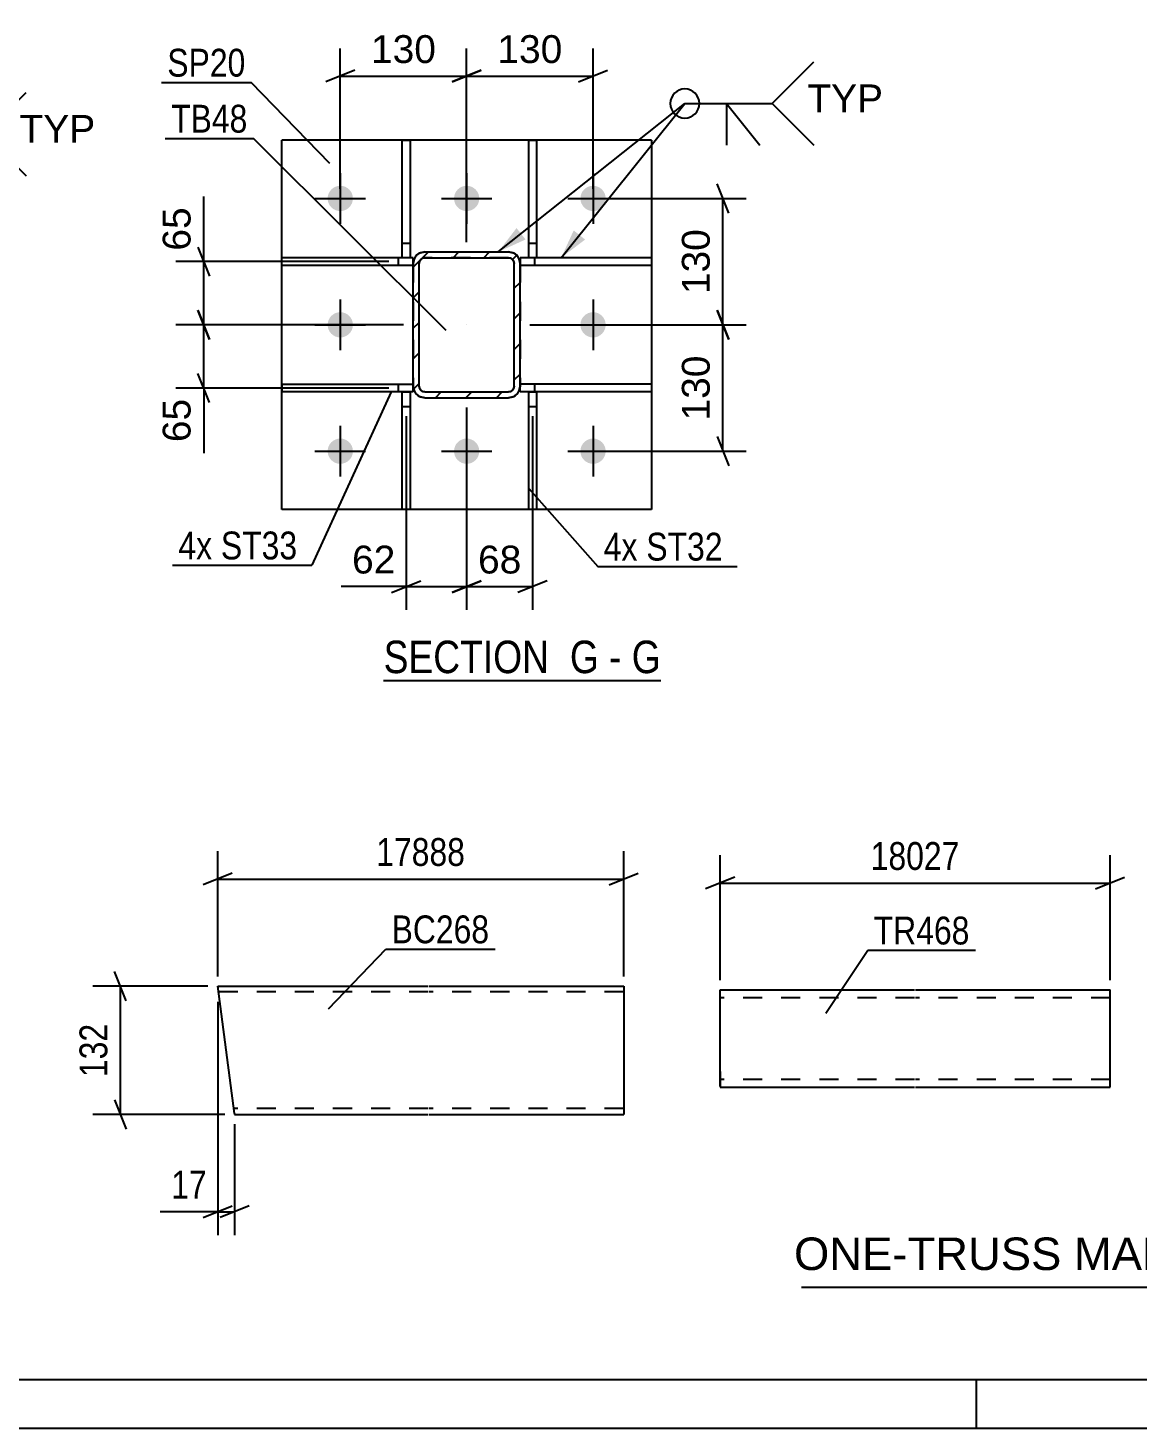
# Model space of a CAD drawing. Header units: millimetres. Extents: x 0 to 841, y 0 to 594.
# Drawn here: x 323.4 to 437.6, y 0 to 144 of the extents above; entities that cross this region are included whole.
import ezdxf

# ---------------------------------------------------------------- set-up
doc = ezdxf.new("R2010")
doc.units = ezdxf.units.MM
doc.linetypes.add('DXK_LINE_DOT2', pattern=[3.9198, 1.9599, -1.9599])
doc.linetypes.add('DXK_LINE_DOT3', pattern=[5.9187, 2.979, -0.9799, 0.9799, -0.9799])
doc.styles.add('Arial', font='ARIAL.TTF', dxfattribs={"height": 0.2})
doc.styles.add('Arial Narrow', font='ARIALN.TTF', dxfattribs={"height": 0.2})

# ---------------------------------------------------------------- blocks, each defined once
blk = doc.blocks.new('Unknown-318465150-50 - 2529')
at = {"color": 6, "linetype": 'Continuous'}
blk.add_line((360.03, 76.9), (388.53, 76.9), dxfattribs=at)
at = {"color": 0, "linetype": 'Continuous'}
for points in [[(378.14, 77.65), (378.14, 81.15), (360.03, 81.15), (360.03, 77.65)], [(382.17, 77.65), (382.17, 81.15), (379.19, 81.15), (379.19, 77.65)], [(384.5, 77.65), (384.5, 81.15), (383.22, 81.15), (383.22, 77.65)], [(388.53, 77.65), (388.53, 81.15), (385.55, 81.15), (385.55, 77.65)]]:
    blk.add_wipeout(points, dxfattribs=at)
at = {"color": 7, "linetype": 'Continuous', "style": 'Arial Narrow'}
for s, p in [('SECTION ', (360.03, 77.65)), ('G', (379.19, 77.65)), ('G', (385.55, 77.65)), ('-', (383.22, 77.65))]:
    blk.add_text(s, height=3.34, dxfattribs=at).set_placement(p)
blk = doc.blocks.new('Unknown-318465150-1115')
at = {"color": 5, "linetype": 'Continuous'}
for p, q in [((5, 5), (836, 5)), ((421, 0), (421, 5)), ((0, 0), (841, 0))]:
    blk.add_line(p, q, dxfattribs=at)
blk = doc.blocks.new('Part-318465150-2686 - 2529')
at = {"color": 2, "linetype": 'Continuous'}
for p, q in [((349.57, 119.58), (349.57, 120.38)), ((361.95, 120.38), (349.57, 120.38)), ((363.07, 119.58), (349.57, 119.58)), ((363.07, 120.38), (362.75, 120.38)), ((363.07, 119.78), (363.07, 120.38))]:
    blk.add_line(p, q, dxfattribs=at)
at = {"color": 7, "linetype": 'DXK_LINE_DOT2'}
for p, q in [((361.57, 119.58), (361.57, 120.38)), ((362.75, 120.38), (361.95, 120.38)), ((363.07, 119.78), (363.07, 119.58))]:
    blk.add_line(p, q, dxfattribs=at)
blk = doc.blocks.new('Part-318465150-2662 - 2529')
at = {"color": 2, "linetype": 'Continuous'}
for p, q in [((387.57, 132.48), (349.57, 132.48)), ((349.57, 94.48), (349.57, 132.48)), ((387.57, 132.48), (387.57, 94.48)), ((387.57, 94.48), (349.57, 94.48))]:
    blk.add_line(p, q, dxfattribs=at)
blk = doc.blocks.new('Part-318465150-2691 - 2529')
at = {"color": 2, "linetype": 'Continuous'}
for p, q in [((349.57, 107.38), (363.07, 107.38)), ((349.57, 107.38), (349.57, 106.58)), ((363.07, 106.58), (349.57, 106.58)), ((363.07, 106.58), (363.07, 107.18))]:
    blk.add_line(p, q, dxfattribs=at)
at = {"color": 7, "linetype": 'DXK_LINE_DOT2'}
for p, q in [((361.57, 106.58), (361.57, 107.38)), ((363.07, 107.38), (363.07, 107.18))]:
    blk.add_line(p, q, dxfattribs=at)
blk = doc.blocks.new('Bolt-318465150-2571 - 2529')
at = {"linetype": 'Continuous'}
for points in [[(356.87, 126.48, -1), (354.27, 126.48, -1)], [(369.87, 126.48, -1), (367.27, 126.48, -1)], [(382.87, 126.48, -1), (380.27, 126.48, -1)], [(356.87, 113.48, -1), (354.27, 113.48, -1)], [(382.87, 113.48, -1), (380.27, 113.48, -1)], [(356.87, 100.48, -1), (354.27, 100.48, -1)], [(369.87, 100.48, -1), (367.27, 100.48, -1)], [(382.87, 100.48, -1), (380.27, 100.48, -1)]]:
    blk.add_hatch(color=1, dxfattribs=at).paths.add_polyline_path(points)
at = {"color": 1, "linetype": 'Continuous'}
for p, q in [((355.57, 129.08), (355.57, 123.88)), ((368.57, 129.08), (368.57, 123.88)), ((381.57, 129.08), (381.57, 123.88)), ((352.97, 126.48), (358.17, 126.48)), ((365.97, 126.48), (371.17, 126.48)), ((378.97, 126.48), (384.17, 126.48)), ((355.57, 116.08), (355.57, 110.88)), ((381.57, 116.08), (381.57, 110.88)), ((352.97, 113.48), (358.17, 113.48)), ((378.97, 113.48), (384.17, 113.48)), ((355.57, 103.08), (355.57, 97.88)), ((368.57, 103.08), (368.57, 97.88)), ((381.57, 103.08), (381.57, 97.88)), ((352.97, 100.48), (358.17, 100.48)), ((365.97, 100.48), (371.17, 100.48)), ((378.97, 100.48), (384.17, 100.48))]:
    blk.add_line(p, q, dxfattribs=at)
blk = doc.blocks.new('Part-318465150-2676 - 2529')
at = {"color": 2, "linetype": 'Continuous'}
for p, q in [((374.07, 120.38), (374.07, 119.78)), ((374.95, 120.38), (374.07, 120.38)), ((387.57, 119.58), (374.07, 119.58)), ((387.57, 120.38), (375.75, 120.38)), ((387.57, 120.38), (387.57, 119.58))]:
    blk.add_line(p, q, dxfattribs=at)
at = {"color": 7, "linetype": 'DXK_LINE_DOT2'}
for p, q in [((374.07, 119.78), (374.07, 119.58)), ((375.75, 120.38), (374.95, 120.38)), ((375.57, 119.58), (375.57, 120.38))]:
    blk.add_line(p, q, dxfattribs=at)
blk = doc.blocks.new('Part-318465150-2681 - 2529')
at = {"color": 2, "linetype": 'Continuous'}
for p, q in [((387.57, 107.38), (374.07, 107.38)), ((374.07, 106.58), (374.07, 107.18)), ((387.57, 106.58), (374.07, 106.58)), ((387.57, 107.38), (387.57, 106.58))]:
    blk.add_line(p, q, dxfattribs=at)
at = {"color": 7, "linetype": 'DXK_LINE_DOT2'}
for p, q in [((374.07, 107.18), (374.07, 107.38)), ((375.57, 106.58), (375.57, 107.38))]:
    blk.add_line(p, q, dxfattribs=at)
blk = doc.blocks.new('Part-318465150-2696 - 2529')
at = {"color": 2, "linetype": 'Continuous'}
for p, q in [((374.95, 120.37), (374.95, 132.48)), ((374.95, 132.48), (375.75, 132.48)), ((375.75, 132.48), (375.75, 120.37)), ((375.75, 120.37), (374.95, 120.37))]:
    blk.add_line(p, q, dxfattribs=at)
at = {"color": 7, "linetype": 'DXK_LINE_DOT2'}
blk.add_line((374.95, 121.87), (375.75, 121.87), dxfattribs=at)
blk = doc.blocks.new('Part-318465150-2701 - 2529')
at = {"color": 2, "linetype": 'Continuous'}
for p, q in [((361.95, 120.37), (361.95, 132.48)), ((361.95, 132.48), (362.75, 132.48)), ((362.75, 132.48), (362.75, 120.37)), ((362.75, 120.37), (361.95, 120.37))]:
    blk.add_line(p, q, dxfattribs=at)
at = {"color": 7, "linetype": 'DXK_LINE_DOT2'}
blk.add_line((361.95, 121.87), (362.75, 121.87), dxfattribs=at)
blk = doc.blocks.new('Part-318465150-2706 - 2529')
at = {"color": 2, "linetype": 'Continuous'}
for p, q in [((374.95, 94.48), (374.95, 106.57)), ((374.95, 106.57), (375.75, 106.57)), ((375.75, 106.57), (375.75, 94.48)), ((375.75, 94.48), (374.95, 94.48))]:
    blk.add_line(p, q, dxfattribs=at)
at = {"color": 7, "linetype": 'DXK_LINE_DOT2'}
blk.add_line((374.95, 105.07), (375.75, 105.07), dxfattribs=at)
blk = doc.blocks.new('Part-318465150-2711 - 2529')
at = {"color": 2, "linetype": 'Continuous'}
for p, q in [((361.95, 94.48), (361.95, 106.57)), ((361.95, 106.57), (362.75, 106.57)), ((362.75, 106.57), (362.75, 94.48)), ((362.75, 94.48), (361.95, 94.48))]:
    blk.add_line(p, q, dxfattribs=at)
at = {"color": 7, "linetype": 'DXK_LINE_DOT2'}
blk.add_line((361.95, 105.07), (362.75, 105.07), dxfattribs=at)
blk = doc.blocks.new('Part-318465150-2716 - 2529')
at = {"linetype": 'Continuous'}
h = blk.add_hatch(dxfattribs=at)
h.set_pattern_fill('', scale=0.7, style=0, pattern_type=0)
h.set_pattern_definition([(45, (373.7155, 120.629), (-1.57154, 1.57154), [])])
h.paths.add_polyline_path([(373.98, 120.24), (373.72, 120.63), (373.33, 120.89), (372.87, 120.98), (364.27, 120.98), (363.81, 120.89), (363.42, 120.63), (363.16, 120.24), (363.07, 119.78), (363.07, 107.18), (363.16, 106.72), (363.42, 106.33), (363.81, 106.07), (364.27, 105.98), (372.87, 105.98), (373.33, 106.07), (373.72, 106.33), (373.98, 106.72), (374.07, 107.18), (374.07, 119.78)])
h.paths.add_polyline_path([(373.47, 107.18), (373.42, 106.95), (373.29, 106.76), (373.1, 106.63), (372.87, 106.58), (364.27, 106.58), (364.04, 106.63), (363.84, 106.76), (363.71, 106.95), (363.67, 107.18), (363.67, 119.78), (363.71, 120.01), (363.84, 120.2), (364.04, 120.33), (364.27, 120.38), (372.87, 120.38), (373.1, 120.33), (373.29, 120.2), (373.42, 120.01), (373.47, 119.78)])
at = {"color": 7, "linetype": 'DXK_LINE_DOT2'}
for p, q in [((363.81, 120.89), (364.27, 120.98)), ((364.27, 120.98), (372.87, 120.98)), ((372.87, 120.98), (373.33, 120.89)), ((363.07, 119.78), (363.16, 120.24)), ((363.07, 119.78), (363.07, 107.18)), ((363.71, 120.01), (363.67, 119.78)), ((363.67, 107.18), (363.67, 119.78)), ((363.84, 120.2), (363.71, 120.01)), ((364.04, 120.33), (363.84, 120.2)), ((364.27, 120.38), (364.04, 120.33)), ((372.87, 120.38), (364.27, 120.38)), ((373.1, 120.33), (372.87, 120.38)), ((373.29, 120.2), (373.1, 120.33)), ((373.42, 120.01), (373.29, 120.2)), ((373.47, 119.78), (373.42, 120.01)), ((373.47, 107.18), (373.47, 119.78)), ((373.98, 120.24), (374.07, 119.78)), ((374.07, 119.78), (374.07, 107.18)), ((363.16, 106.72), (363.07, 107.18)), ((363.67, 107.18), (363.71, 106.95)), ((363.71, 106.95), (363.84, 106.76)), ((363.84, 106.76), (364.04, 106.63)), ((364.04, 106.63), (364.27, 106.58)), ((364.27, 106.58), (372.87, 106.58)), ((372.87, 106.58), (373.1, 106.63)), ((373.1, 106.63), (373.29, 106.76)), ((373.29, 106.76), (373.42, 106.95)), ((373.42, 106.95), (373.47, 107.18)), ((374.07, 107.18), (373.98, 106.72)), ((364.27, 105.98), (363.81, 106.07)), ((364.27, 105.98), (372.87, 105.98)), ((373.33, 106.07), (372.87, 105.98))]:
    blk.add_line(p, q, dxfattribs=at)
at = {"color": 2, "linetype": 'Continuous'}
for p, q in [((364.27, 120.98), (363.81, 120.89)), ((364.27, 120.98), (372.87, 120.98)), ((373.33, 120.89), (372.87, 120.98)), ((363.16, 120.24), (363.07, 119.78)), ((363.07, 107.18), (363.07, 119.78)), ((363.67, 119.78), (363.71, 120.01)), ((363.67, 107.18), (363.67, 119.78)), ((363.71, 120.01), (363.84, 120.2)), ((363.84, 120.2), (364.04, 120.33)), ((364.04, 120.33), (364.27, 120.38)), ((364.27, 120.38), (372.87, 120.38)), ((372.87, 120.38), (373.1, 120.33)), ((373.1, 120.33), (373.29, 120.2)), ((373.29, 120.2), (373.42, 120.01)), ((373.42, 120.01), (373.47, 119.78)), ((373.47, 107.18), (373.47, 119.78)), ((374.07, 119.78), (373.98, 120.24)), ((374.07, 107.18), (374.07, 119.78)), ((363.07, 107.18), (363.16, 106.72)), ((363.71, 106.95), (363.67, 107.18)), ((363.84, 106.76), (363.71, 106.95)), ((364.04, 106.63), (363.84, 106.76)), ((364.27, 106.58), (364.04, 106.63)), ((364.27, 106.58), (372.87, 106.58)), ((373.1, 106.63), (372.87, 106.58)), ((373.29, 106.76), (373.1, 106.63)), ((373.42, 106.95), (373.29, 106.76)), ((373.47, 107.18), (373.42, 106.95)), ((373.98, 106.72), (374.07, 107.18)), ((363.81, 106.07), (364.27, 105.98)), ((364.27, 105.98), (372.87, 105.98)), ((372.87, 105.98), (373.33, 106.07))]:
    blk.add_line(p, q, dxfattribs=at)
at = {"color": 7, "linetype": 'DXK_LINE_DOT3'}
blk.add_line((368.57, 113.48), (368.57, 113.48), dxfattribs=at)
at = {"color": 7, "linetype": 'DXK_LINE_DOT2'}
for centre, start, end in [((364.27, 119.78), 112.5, 157.5), ((372.87, 119.78), 22.5, 67.5), ((364.27, 107.18), 202.5, 247.5), ((372.87, 107.18), 292.5, 337.5)]:
    blk.add_arc(centre, 1.2, start, end, dxfattribs=at)
at = {"color": 2, "linetype": 'Continuous'}
for centre, start, end in [((364.27, 119.78), 112.5, 157.5), ((372.87, 119.78), 22.5, 67.5), ((364.27, 107.18), 202.5, 247.5), ((372.87, 107.18), 292.5, 337.5)]:
    blk.add_arc(centre, 1.2, start, end, dxfattribs=at)
blk = doc.blocks.new('Part-318465150-1227 - 1207')
at = {"color": 2, "linetype": 'Continuous'}
for p, q in [((344.69, 32.34), (342.96, 45.45)), ((342.96, 45.45), (364.62, 45.45)), ((364.72, 45.45), (384.72, 45.45)), ((384.72, 45.45), (384.72, 32.25)), ((344.69, 32.34), (344.7, 32.25)), ((344.7, 32.25), (364.62, 32.25)), ((364.72, 32.25), (384.72, 32.25))]:
    blk.add_line(p, q, dxfattribs=at)
at = {"color": 7, "linetype": 'DXK_LINE_DOT2'}
for p, q in [((364.62, 44.85), (343.04, 44.85)), ((384.72, 44.85), (364.72, 44.85)), ((384.72, 45.36), (384.72, 45.45)), ((344.62, 32.85), (344.62, 32.89)), ((364.62, 32.85), (344.62, 32.85)), ((384.72, 32.85), (364.72, 32.85)), ((384.72, 32.85), (384.72, 32.89))]:
    blk.add_line(p, q, dxfattribs=at)
blk = doc.blocks.new('Part-318465150-2158 - 2142')
at = {"color": 2, "linetype": 'Continuous'}
for p, q in [((394.65, 36.66), (394.65, 45.06)), ((394.65, 45.06), (414.65, 45.06)), ((414.75, 45.06), (434.75, 45.06)), ((434.75, 35.06), (434.75, 45.06)), ((394.65, 36.66), (394.65, 35.06)), ((394.65, 35.06), (414.65, 35.06)), ((414.75, 35.06), (434.75, 35.06))]:
    blk.add_line(p, q, dxfattribs=at)
at = {"color": 7, "linetype": 'DXK_LINE_DOT2'}
for p, q in [((414.65, 44.26), (394.65, 44.26)), ((434.75, 44.26), (414.75, 44.26)), ((394.65, 35.18), (394.65, 36.66)), ((394.65, 35.86), (394.65, 35.92)), ((414.65, 35.86), (394.65, 35.86)), ((434.75, 35.86), (414.75, 35.86)), ((434.75, 35.86), (434.75, 35.92))]:
    blk.add_line(p, q, dxfattribs=at)
blk = doc.blocks.new('StraightDimension-318465150-2804 - 2529')
at = {"color": 7, "linetype": 'Continuous'}
for p, q in [((395.52, 111.98), (394.32, 114.98)), ((375.07, 113.48), (397.32, 113.48)), ((394.92, 100.48), (394.92, 113.48)), ((394.32, 101.98), (395.52, 98.98)), ((382.57, 100.48), (397.32, 100.48))]:
    blk.add_line(p, q, dxfattribs=at)
at = {"color": 0}
blk.add_wipeout([(394.17, 110.92), (389.97, 110.92), (389.97, 103.04), (394.17, 103.04)], dxfattribs=at)
at = {"color": 3, "style": 'Arial'}
blk.add_text('130', height=2.865, rotation=90.0002, dxfattribs=at).set_placement((393.57, 103.64))
blk = doc.blocks.new('StraightDimension-318465150-2760 - 2529')
at = {"color": 7, "linetype": 'Continuous'}
for p, q in [((341.52, 119.98), (341.52, 126.68)), ((341.52, 119.98), (341.52, 126.68)), ((340.92, 121.48), (342.12, 118.48)), ((360.57, 119.98), (338.67, 119.98)), ((341.52, 113.48), (341.52, 119.98)), ((342.12, 111.98), (340.92, 114.98)), ((362.07, 113.48), (338.67, 113.48))]:
    blk.add_line(p, q, dxfattribs=at)
at = {"color": 0}
blk.add_wipeout([(340.77, 126.16), (336.57, 126.16), (336.57, 120.51), (340.77, 120.51)], dxfattribs=at)
at = {"color": 3, "style": 'Arial'}
blk.add_text('65', height=2.865, rotation=90.0002, dxfattribs=at).set_placement((340.17, 121.11))
blk = doc.blocks.new('StraightDimension-318465150-2780 - 2529')
at = {"color": 7, "linetype": 'Continuous'}
for p, q in [((368.57, 121.98), (368.57, 141.91)), ((381.57, 127.48), (381.57, 141.91)), ((370.07, 139.66), (367.07, 138.46)), ((368.57, 139.06), (381.57, 139.06)), ((380.07, 138.46), (383.07, 139.66))]:
    blk.add_line(p, q, dxfattribs=at)
at = {"color": 0}
blk.add_wipeout([(379, 139.81), (379, 144.01), (371.13, 144.01), (371.13, 139.81)], dxfattribs=at)
at = {"color": 3, "style": 'Arial'}
blk.add_text('130', height=2.865, dxfattribs=at).set_placement((371.73, 140.41))
blk = doc.blocks.new('StraightDimension-318465150-2743 - 2529')
at = {"color": 7, "linetype": 'Continuous'}
for p, q in [((368.57, 104.98), (368.57, 84.15)), ((375.35, 104.07), (375.35, 84.15)), ((367.07, 85.95), (370.07, 87.15)), ((368.57, 86.55), (375.35, 86.55)), ((376.85, 87.15), (373.85, 85.95))]:
    blk.add_line(p, q, dxfattribs=at)
at = {"color": 0}
blk.add_wipeout([(374.78, 87.3), (374.78, 91.5), (369.14, 91.5), (369.14, 87.3)], dxfattribs=at)
at = {"color": 3, "style": 'Arial'}
blk.add_text('68', height=2.865, dxfattribs=at).set_placement((369.74, 87.9))
blk = doc.blocks.new('StraightDimension-318465150-2748 - 2529')
at = {"color": 7, "linetype": 'Continuous'}
for p, q in [((362.35, 104.07), (362.35, 84.15)), ((368.57, 104.98), (368.57, 84.15)), ((362.35, 86.55), (355.65, 86.55)), ((362.35, 86.55), (355.65, 86.55)), ((360.85, 85.95), (363.85, 87.15)), ((362.35, 86.55), (368.57, 86.55)), ((370.07, 87.15), (367.07, 85.95))]:
    blk.add_line(p, q, dxfattribs=at)
at = {"color": 0}
blk.add_wipeout([(361.83, 87.3), (361.83, 91.5), (356.18, 91.5), (356.18, 87.3)], dxfattribs=at)
at = {"color": 3, "style": 'Arial'}
blk.add_text('62', height=2.865, dxfattribs=at).set_placement((356.78, 87.9))
blk = doc.blocks.new('StraightDimension-318465150-2754 - 2529')
at = {"color": 7, "linetype": 'Continuous'}
for p, q in [((340.92, 114.98), (342.12, 111.98)), ((362.07, 113.48), (338.67, 113.48)), ((341.52, 106.98), (341.52, 113.48)), ((342.12, 105.48), (340.92, 108.48)), ((360.57, 106.98), (338.67, 106.98)), ((341.52, 106.98), (341.52, 100.29)), ((341.52, 106.98), (341.52, 100.29))]:
    blk.add_line(p, q, dxfattribs=at)
at = {"color": 0}
blk.add_wipeout([(340.77, 106.46), (336.57, 106.46), (336.57, 100.81), (340.77, 100.81)], dxfattribs=at)
at = {"color": 3, "style": 'Arial'}
blk.add_text('65', height=2.865, rotation=90.0002, dxfattribs=at).set_placement((340.17, 101.41))
blk = doc.blocks.new('StraightDimension-318465150-2767 - 2529')
at = {"color": 7, "linetype": 'Continuous'}
for p, q in [((355.57, 127.48), (355.57, 141.91)), ((368.57, 121.98), (368.57, 141.91)), ((357.07, 139.66), (354.07, 138.46)), ((355.57, 139.06), (368.57, 139.06)), ((367.07, 138.46), (370.07, 139.66))]:
    blk.add_line(p, q, dxfattribs=at)
at = {"color": 0}
blk.add_wipeout([(366, 139.81), (366, 144.01), (358.13, 144.01), (358.13, 139.81)], dxfattribs=at)
at = {"color": 3, "style": 'Arial'}
blk.add_text('130', height=2.865, dxfattribs=at).set_placement((358.73, 140.41))
blk = doc.blocks.new('StraightDimension-318465150-2794 - 2529')
at = {"color": 7, "linetype": 'Continuous'}
for p, q in [((395.52, 124.98), (394.32, 127.98)), ((382.57, 126.48), (397.32, 126.48)), ((394.92, 113.48), (394.92, 126.48)), ((394.32, 114.98), (395.52, 111.98)), ((375.07, 113.48), (397.32, 113.48))]:
    blk.add_line(p, q, dxfattribs=at)
at = {"color": 0}
blk.add_wipeout([(394.17, 123.92), (389.97, 123.92), (389.97, 116.04), (394.17, 116.04)], dxfattribs=at)
at = {"color": 3, "style": 'Arial'}
blk.add_text('130', height=2.865, rotation=90.0002, dxfattribs=at).set_placement((393.57, 116.64))
blk = doc.blocks.new('StraightDimension-318465150-1251 - 1207')
at = {"color": 7, "linetype": 'Continuous'}
for p, q in [((333.56, 43.95), (332.36, 46.95)), ((341.96, 45.45), (330.11, 45.45)), ((332.96, 32.25), (332.96, 45.45)), ((332.36, 33.75), (333.56, 30.75)), ((343.7, 32.25), (330.11, 32.25))]:
    blk.add_line(p, q, dxfattribs=at)
at = {"color": 0}
blk.add_wipeout([(332.21, 42.19), (328.01, 42.19), (328.01, 35.5), (332.21, 35.5)], dxfattribs=at)
at = {"color": 3, "style": 'Arial Narrow'}
blk.add_text('132', height=2.863, rotation=90.0002, dxfattribs=at).set_placement((331.61, 36.1))
blk = doc.blocks.new('StraightDimension-318465150-1271 - 1207')
at = {"color": 7, "linetype": 'Continuous'}
for p, q in [((342.96, 46.45), (342.96, 59.32)), ((384.72, 46.45), (384.72, 59.32)), ((344.46, 57.07), (341.46, 55.87)), ((342.96, 56.47), (384.72, 56.47)), ((383.22, 55.87), (386.22, 57.07))]:
    blk.add_line(p, q, dxfattribs=at)
at = {"color": 0}
blk.add_wipeout([(369.01, 57.22), (369.01, 61.42), (358.67, 61.42), (358.67, 57.22)], dxfattribs=at)
at = {"color": 3, "style": 'Arial Narrow'}
blk.add_text('17888', height=2.863, dxfattribs=at).set_placement((359.27, 57.82))
blk = doc.blocks.new('StraightDimension-318465150-1231 - 1207')
at = {"color": 7, "linetype": 'Continuous'}
for p, q in [((342.96, 43.85), (342.96, 19.85)), ((344.7, 31.25), (344.7, 19.85)), ((342.96, 22.25), (337.06, 22.25)), ((342.96, 22.25), (337.06, 22.25)), ((341.46, 21.65), (344.46, 22.85)), ((342.96, 22.25), (344.7, 22.25)), ((346.2, 22.85), (343.2, 21.65))]:
    blk.add_line(p, q, dxfattribs=at)
at = {"color": 0}
blk.add_wipeout([(342.44, 23), (342.44, 27.2), (337.58, 27.2), (337.58, 23)], dxfattribs=at)
at = {"color": 3, "style": 'Arial Narrow'}
blk.add_text('17', height=2.863, dxfattribs=at).set_placement((338.18, 23.6))
blk = doc.blocks.new('StraightDimension-318465150-2163 - 2142')
at = {"color": 7, "linetype": 'Continuous'}
for p, q in [((394.65, 46.06), (394.65, 58.91)), ((434.75, 46.06), (434.75, 58.91)), ((396.15, 56.66), (393.15, 55.46)), ((433.25, 55.46), (436.25, 56.66)), ((394.65, 56.06), (434.75, 56.06))]:
    blk.add_line(p, q, dxfattribs=at)
at = {"color": 0}
blk.add_wipeout([(419.87, 56.81), (419.87, 61.01), (409.53, 61.01), (409.53, 56.81)], dxfattribs=at)
at = {"color": 3, "style": 'Arial Narrow'}
blk.add_text('18027', height=2.863, dxfattribs=at).set_placement((410.13, 57.41))
blk = doc.blocks.new('WeldMark-318465150-2814 - 2529')
at = {"linetype": 'Continuous'}
for points in [[(374.63, 122.26), (371.82, 120.98), (373.7, 123.43)], [(380.75, 122.25), (378.29, 120.38), (379.58, 123.19)]]:
    blk.add_hatch(color=30, dxfattribs=at).paths.add_polyline_path(points)
at = {"color": 30, "linetype": 'Continuous'}
for p, q in [((371.82, 120.98), (391.01, 136.24)), ((378.29, 120.38), (391.01, 136.24)), ((391.01, 136.24), (400.01, 136.24))]:
    blk.add_line(p, q, dxfattribs=at)
at = {"color": 3, "linetype": 'Continuous'}
for q in [(398.72, 131.96), (395.29, 131.96)]:
    blk.add_line((395.29, 136.24), q, dxfattribs=at)
for start, end in [(90, 270), (270, 90)]:
    blk.add_arc((391.01, 136.24), 1.5, start, end, dxfattribs=at)
at = {"color": 0, "linetype": 'Continuous'}
blk.add_wipeout([(411.38, 135.34), (411.38, 138.34), (403.61, 138.34), (403.61, 135.34)], dxfattribs=at)
blk.add_wipeout([(411.38, 135.34), (411.38, 138.34), (403.61, 138.34), (403.61, 135.34)], dxfattribs=at)
at = {"color": 3, "linetype": 'Continuous'}
for q in [(404.29, 140.53), (404.29, 131.96)]:
    blk.add_line((400.01, 136.24), q, dxfattribs=at)
at = {"color": 3, "linetype": 'Continuous', "style": 'Arial'}
blk.add_text('TYP', height=2.865, dxfattribs=at).set_placement((403.61, 135.34))
blk = doc.blocks.new('Mark-318465150-2658 - 2529')
at = {"color": 0}
blk.add_wipeout([(345.82, 139.01), (345.82, 142.01), (337.78, 142.01), (337.78, 139.01)], dxfattribs=at)
blk.add_wipeout([(345.82, 139.01), (345.82, 142.01), (337.78, 142.01), (337.78, 139.01)], dxfattribs=at)
at = {"color": 30, "linetype": 'Continuous'}
for p in [(337.18, 138.41), (354.51, 130.08)]:
    blk.add_line(p, (346.42, 138.41), dxfattribs=at)
at = {"color": 3, "style": 'Arial Narrow'}
blk.add_text('SP20', height=2.863, dxfattribs=at).set_placement((337.78, 139.01))
blk = doc.blocks.new('Mark-318465150-2712 - 2529')
at = {"color": 0}
blk.add_wipeout([(346.03, 133.25), (346.03, 136.25), (338.17, 136.25), (338.17, 133.25)], dxfattribs=at)
blk.add_wipeout([(346.03, 133.25), (346.03, 136.25), (338.17, 136.25), (338.17, 133.25)], dxfattribs=at)
at = {"color": 30, "linetype": 'Continuous'}
for p in [(337.57, 132.65), (366.45, 112.89)]:
    blk.add_line(p, (346.63, 132.65), dxfattribs=at)
at = {"color": 3, "style": 'Arial Narrow'}
blk.add_text('TB48', height=2.863, dxfattribs=at).set_placement((338.17, 133.25))
blk = doc.blocks.new('MarkSet-318465150-2864 - 2529')
at = {"color": 0}
for points in [[(386.15, 89.23), (386.15, 92.23), (382.67, 92.23), (382.67, 89.23)], [(394.9, 89.23), (394.9, 92.23), (387.05, 92.23), (387.05, 89.23)]]:
    blk.add_wipeout(points, dxfattribs=at)
for points in [[(386.15, 89.23), (386.15, 92.23), (382.67, 92.23), (382.67, 89.23)], [(394.9, 89.23), (394.9, 92.23), (387.05, 92.23), (387.05, 89.23)]]:
    blk.add_wipeout(points, dxfattribs=at)
at = {"color": 30, "linetype": 'Continuous'}
for p, q in [((374.95, 96.65), (382.07, 88.63)), ((382.07, 88.63), (396.4, 88.63))]:
    blk.add_line(p, q, dxfattribs=at)
at = {"color": 3, "style": 'Arial Narrow'}
for s, p in [('4x', (382.67, 89.23)), ('ST32', (387.05, 89.23))]:
    blk.add_text(s, height=2.863, dxfattribs=at).set_placement(p)
blk = doc.blocks.new('MarkSet-318465150-2894 - 2529')
at = {"color": 30, "linetype": 'Continuous'}
blk.add_line((360.81, 106.58), (352.65, 88.75), dxfattribs=at)
at = {"color": 0}
for points in [[(342.39, 89.35), (342.39, 92.35), (338.92, 92.35), (338.92, 89.35)], [(351.15, 89.35), (351.15, 92.35), (343.29, 92.35), (343.29, 89.35)]]:
    blk.add_wipeout(points, dxfattribs=at)
for points in [[(342.39, 89.35), (342.39, 92.35), (338.92, 92.35), (338.92, 89.35)], [(351.15, 89.35), (351.15, 92.35), (343.29, 92.35), (343.29, 89.35)]]:
    blk.add_wipeout(points, dxfattribs=at)
at = {"color": 30, "linetype": 'Continuous'}
blk.add_line((338.32, 88.75), (352.65, 88.75), dxfattribs=at)
at = {"color": 3, "style": 'Arial Narrow'}
for s, p in [('4x', (338.92, 89.35)), ('ST33', (343.29, 89.35))]:
    blk.add_text(s, height=2.863, dxfattribs=at).set_placement(p)
blk = doc.blocks.new('Unknown-318465150-15745')
at = {"color": 7, "linetype": 'Continuous'}
blk.add_line((403, 14.5), (473, 14.5), dxfattribs=at)
at = {"color": 7, "style": 'Arial'}
blk.add_text('ONE-TRUSS MARKED AS TR468', height=3.3428, dxfattribs=at).set_placement((402.24, 16.25))
blk = doc.blocks.new('WeldMark-318465150-3094 - 2904')
at = {"linetype": 'Continuous'}
blk.add_hatch(color=30, dxfattribs=at).paths.add_polyline_path([(296.59, 122.93), (293.7, 121.84), (295.74, 124.16)])
at = {"color": 30, "linetype": 'Continuous'}
for p, q in [((293.7, 121.84), (309.98, 133.1)), ((309.98, 133.1), (318.98, 133.1))]:
    blk.add_line(p, q, dxfattribs=at)
at = {"color": 3, "linetype": 'Continuous'}
for q in [(317.7, 128.82), (314.27, 128.82)]:
    blk.add_line((314.27, 133.1), q, dxfattribs=at)
for start, end in [(90, 270), (270, 90)]:
    blk.add_arc((309.98, 133.1), 1.5, start, end, dxfattribs=at)
at = {"color": 0, "linetype": 'Continuous'}
blk.add_wipeout([(330.36, 132.2), (330.36, 135.2), (322.58, 135.2), (322.58, 132.2)], dxfattribs=at)
blk.add_wipeout([(330.36, 132.2), (330.36, 135.2), (322.58, 135.2), (322.58, 132.2)], dxfattribs=at)
at = {"color": 3, "linetype": 'Continuous'}
for q in [(323.27, 137.39), (323.27, 128.82)]:
    blk.add_line((318.98, 133.1), q, dxfattribs=at)
at = {"color": 3, "linetype": 'Continuous', "style": 'Arial'}
blk.add_text('TYP', height=2.865, dxfattribs=at).set_placement((322.58, 132.2))
blk = doc.blocks.new('Mark-318465150-1222 - 1207')
at = {"color": 0}
blk.add_wipeout([(370.9, 49.86), (370.9, 52.86), (360.85, 52.86), (360.85, 49.86)], dxfattribs=at)
blk.add_wipeout([(370.9, 49.86), (370.9, 52.86), (360.85, 52.86), (360.85, 49.86)], dxfattribs=at)
at = {"color": 30, "linetype": 'Continuous'}
for p, q in [((354.37, 43.13), (360.25, 49.26)), ((360.25, 49.26), (371.5, 49.26))]:
    blk.add_line(p, q, dxfattribs=at)
at = {"color": 3, "style": 'Arial Narrow'}
blk.add_text('BC268', height=2.863, dxfattribs=at).set_placement((360.85, 49.86))
blk = doc.blocks.new('Mark-318465150-2154 - 2142')
at = {"color": 0}
blk.add_wipeout([(420.31, 49.74), (420.31, 52.74), (410.44, 52.74), (410.44, 49.74)], dxfattribs=at)
blk.add_wipeout([(420.31, 49.74), (420.31, 52.74), (410.44, 52.74), (410.44, 49.74)], dxfattribs=at)
at = {"color": 30, "linetype": 'Continuous'}
for p, q in [((405.5, 42.66), (409.84, 49.14)), ((409.84, 49.14), (420.91, 49.14))]:
    blk.add_line(p, q, dxfattribs=at)
at = {"color": 3, "style": 'Arial Narrow'}
blk.add_text('TR468', height=2.863, dxfattribs=at).set_placement((410.44, 49.74))

msp = doc.modelspace()

# ---------------------------------------------------------------- block references
for name in ['Part-318465150-2662 - 2529', 'Part-318465150-2701 - 2529', 'Part-318465150-2696 - 2529', 'Bolt-318465150-2571 - 2529', 'Part-318465150-2716 - 2529', 'Part-318465150-2686 - 2529', 'Part-318465150-2676 - 2529', 'Part-318465150-2691 - 2529', 'Part-318465150-2711 - 2529', 'Part-318465150-2681 - 2529', 'Part-318465150-2706 - 2529', 'Unknown-318465150-50 - 2529', 'Part-318465150-1227 - 1207', 'Part-318465150-2158 - 2142', 'Unknown-318465150-15745']:
    msp.add_blockref(name, (0, 0))

# ---------------------------------------------------------------- next in the draw order: block references
msp.add_blockref('Unknown-318465150-1115', (0, 0))

# ---------------------------------------------------------------- next in the draw order: block references
for name in ['StraightDimension-318465150-2780 - 2529', 'WeldMark-318465150-3094 - 2904', 'StraightDimension-318465150-2760 - 2529', 'StraightDimension-318465150-2804 - 2529', 'StraightDimension-318465150-2163 - 2142', 'StraightDimension-318465150-1251 - 1207']:
    msp.add_blockref(name, (0, 0))

# ---------------------------------------------------------------- next in the draw order: block references
for name in ['StraightDimension-318465150-2767 - 2529', 'StraightDimension-318465150-2794 - 2529', 'StraightDimension-318465150-2743 - 2529', 'StraightDimension-318465150-1271 - 1207', 'Mark-318465150-2154 - 2142', 'StraightDimension-318465150-1231 - 1207']:
    msp.add_blockref(name, (0, 0))

# ---------------------------------------------------------------- next in the draw order: block references
for name in ['Mark-318465150-2658 - 2529', 'WeldMark-318465150-2814 - 2529', 'StraightDimension-318465150-2748 - 2529', 'MarkSet-318465150-2864 - 2529', 'Mark-318465150-1222 - 1207']:
    msp.add_blockref(name, (0, 0))

# ---------------------------------------------------------------- next in the draw order: block references
msp.add_blockref('StraightDimension-318465150-2754 - 2529', (0, 0))

# ---------------------------------------------------------------- next in the draw order: block references
for name in ['Mark-318465150-2712 - 2529', 'MarkSet-318465150-2894 - 2529']:
    msp.add_blockref(name, (0, 0))

doc.saveas('drawing.dxf')
